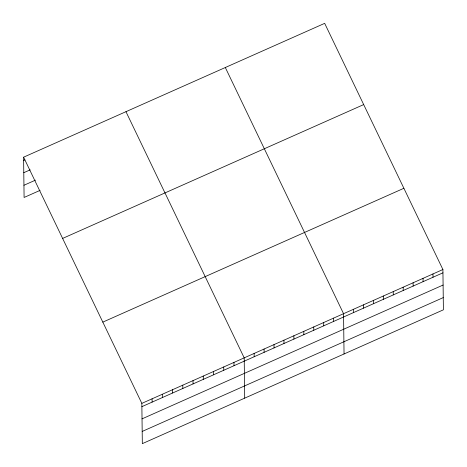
<?xml version="1.0" encoding="UTF-8"?>
<svg xmlns="http://www.w3.org/2000/svg" width="467" height="467" viewBox="0 0 467 467"><rect width="100%" height="100%" fill="white"/><g stroke="black" fill="none" stroke-linecap="round" stroke-linejoin="round"><path stroke-width="0.7" d="M23.601 157.186L324.67 23.35L442.909 269.529L443.399 309.814L142.33 443.65L141.84 403.365L23.601 157.186L24.091 197.471L40.086 190.361M23.642 160.485L24.92 159.918M23.794 172.691L30.186 169.848M23.945 185.265L35.463 180.145M62.619 238.427L363.688 104.59M102.822 322.125L403.885 188.289M141.84 403.365L442.909 269.529M141.88 406.664L442.949 272.827M142.026 418.87L443.095 285.033M142.184 431.444L443.247 297.607M225.316 67.517L343.554 313.696L344.045 353.98M125.962 111.683L244.2 357.862L244.696 398.147M432.973 273.942L433.014 277.24M423.038 278.361L423.079 281.659M413.102 282.774L413.143 286.078M403.167 287.193L403.208 290.492M393.232 291.612L393.272 294.911M383.296 296.025L383.337 299.324M373.361 300.444L373.402 303.743M363.425 304.858L363.466 308.162M353.49 309.277L353.531 312.575M333.619 318.109L333.66 321.407M323.684 322.528L323.724 325.826M313.748 326.941L313.789 330.245M303.813 331.36L303.854 334.658M293.877 335.779L293.918 339.077M283.942 340.192L283.983 343.49M274.006 344.611L274.047 347.909M264.071 349.03L264.112 352.328M254.136 353.443L254.176 356.741M233.967 362.41L234.008 365.708M223.728 366.963L223.769 370.261M213.495 371.51L213.536 374.808M203.256 376.063L203.297 379.362M193.023 380.611L193.064 383.909M182.784 385.164L182.825 388.462M172.551 389.712L172.592 393.01M162.312 394.265L162.353 397.563M152.079 398.812L152.114 402.116"/></g></svg>
